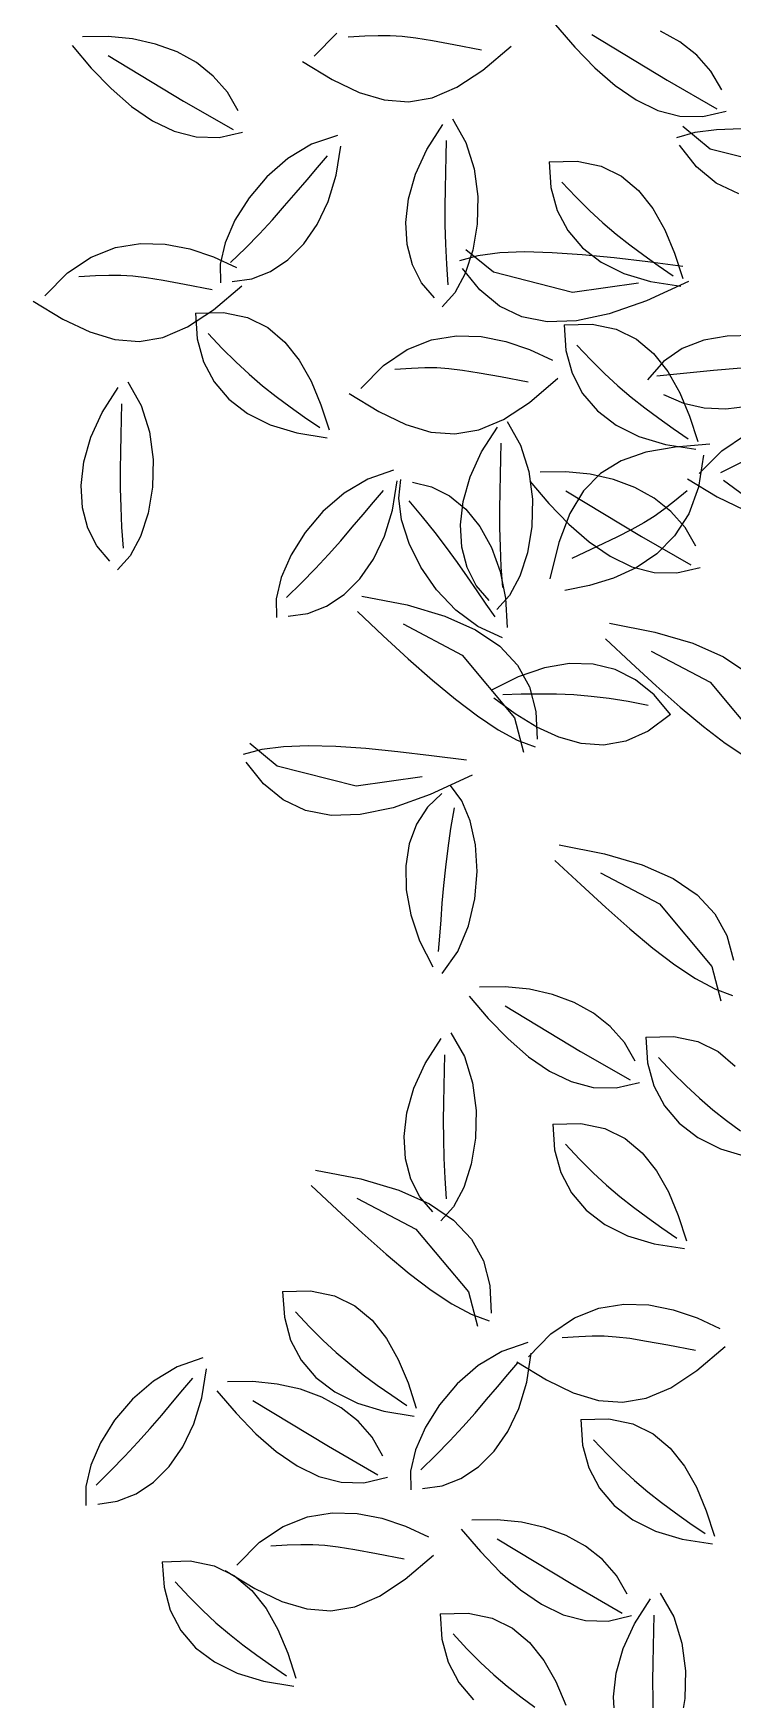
# Model space of a CAD drawing. Header units: millimetres. Extents: x 284148 to 331264, y 78716 to 101523.
# Drawn here: x 315717 to 315978, y 85193 to 85815 of the extents above; entities that cross this region are included whole.
import ezdxf

# ---------------------------------------------------------------- set-up
doc = ezdxf.new("R2010")
doc.units = ezdxf.units.MM

# ---------------------------------------------------------------- blocks, each defined once
blk = doc.blocks.new('A$C4D901EEA')
for p, q in [((27.92, 1196.86), (18.43, 1196.72)), ((37.06, 1195.95), (27.92, 1196.86)), ((45.7, 1194.01), (37.06, 1195.95)), ((104.98, 1189.46), (113.39, 1198.02)), ((117.62, 1196.65), (123.83, 1197.03)), ((123.83, 1197.03), (128.88, 1197.24)), ((128.88, 1197.24), (133.35, 1197.23)), ((133.35, 1197.23), (137.82, 1196.94)), ((137.82, 1196.94), (142.89, 1196.31)), ((142.89, 1196.31), (149.12, 1195.3)), ((149.12, 1195.3), (157.12, 1193.83)), ((195.17, 1201.21), (202.35, 1192.79)), ((208.67, 1197.54), (236.86, 1180.51)), ((241.62, 1194.84), (234.4, 1198.83)), ((14.48, 1193.42), (21.67, 1185)), ((27.98, 1189.75), (56.17, 1172.72)), ((53.71, 1191.04), (45.7, 1194.01)), ((60.94, 1187.05), (53.71, 1191.04)), ((157.12, 1193.83), (167.45, 1191.86)), ((167.93, 1184.24), (178.5, 1193.23)), ((202.35, 1192.79), (209.75, 1185.15)), ((247.93, 1189.84), (241.62, 1194.84)), ((253.18, 1183.84), (247.93, 1189.84)), ((21.67, 1185), (29.07, 1177.36)), ((67.25, 1182.05), (60.94, 1187.05)), ((100.64, 1187.51), (111.7, 1180.79)), ((158.22, 1177.85), (167.93, 1184.24)), ((209.75, 1185.15), (217.37, 1178.51)), ((257.23, 1176.85), (253.18, 1183.84)), ((29.07, 1177.36), (36.69, 1170.72)), ((72.5, 1176.05), (67.25, 1182.05)), ((111.7, 1180.79), (121.76, 1175.95)), ((149.05, 1173.95), (158.22, 1177.85)), ((217.37, 1178.51), (225.22, 1173.12)), ((236.86, 1180.51), (255.34, 1169.86)), ((36.69, 1170.72), (44.53, 1165.33)), ((56.17, 1172.72), (74.65, 1162.07)), ((76.55, 1169.06), (72.5, 1176.05)), ((121.76, 1175.95), (131.14, 1173.12)), ((131.14, 1173.12), (140.13, 1172.41)), ((140.13, 1172.41), (149.05, 1173.95)), ((225.22, 1173.12), (233.29, 1169.23)), ((44.53, 1165.33), (52.6, 1161.44)), ((156.62, 1166.06), (161.66, 1157.19)), ((233.29, 1169.23), (241.59, 1167.07)), ((241.59, 1167.07), (250.12, 1166.88)), ((250.12, 1166.88), (258.89, 1168.9)), ((52.6, 1161.44), (60.9, 1159.28)), ((60.9, 1159.28), (69.44, 1159.09)), ((69.44, 1159.09), (78.2, 1161.11)), ((113.61, 1159.85), (103.96, 1156.56)), ((147.06, 1154.66), (152.99, 1163.92)), ((247.19, 1160.91), (240.31, 1159.02)), ((252.94, 1154.76), (242.69, 1163.14)), ((255.32, 1161.98), (247.19, 1160.91)), ((264.59, 1162.33), (255.32, 1161.98)), ((103.96, 1156.56), (95.11, 1151.25)), ((106.15, 1147.91), (109.86, 1152.29)), ((113.21, 1144.98), (114.91, 1155.84)), ((142.81, 1145.36), (147.06, 1154.66)), ((154.14, 1146.16), (154.29, 1152.17)), ((154.29, 1152.17), (154.41, 1157.91)), ((161.66, 1157.19), (164.77, 1147.35)), ((247.84, 1148.12), (241.38, 1156.2)), ((282.53, 1147.22), (252.94, 1154.76)), ((95.11, 1151.25), (87.27, 1144.42)), ((102.28, 1143.31), (106.15, 1147.91)), ((154, 1139.86), (154.14, 1146.16)), ((164.77, 1147.35), (166.11, 1137.04)), ((192.71, 1150), (203.16, 1150.26)), ((192.71, 1150), (193.39, 1140.45)), ((203.16, 1150.26), (212.12, 1148.39)), ((212.12, 1148.39), (219.73, 1144.65)), ((255.18, 1142.07), (247.84, 1148.12)), ((87.27, 1144.42), (80.62, 1136.56)), ((98.21, 1138.5), (102.28, 1143.31)), ((110.23, 1135.2), (113.21, 1144.98)), ((140.19, 1136.2), (142.81, 1145.36)), ((153.92, 1133.28), (154, 1139.86)), ((193.39, 1140.45), (195.73, 1131.88)), ((197.52, 1142.45), (202.71, 1136.87)), ((219.73, 1144.65), (226.14, 1139.28)), ((226.14, 1139.28), (231.49, 1132.53)), ((263.55, 1138.09), (255.18, 1142.07)), ((80.62, 1136.56), (75.36, 1128.18)), ((89.33, 1128.39), (93.9, 1133.52)), ((93.9, 1133.52), (98.21, 1138.5)), ((106.12, 1126.6), (110.23, 1135.2)), ((139.15, 1127.37), (140.19, 1136.2)), ((153.94, 1126.41), (153.92, 1133.28)), ((166.11, 1137.04), (165.88, 1126.75)), ((202.71, 1136.87), (207.78, 1131.82)), ((75.36, 1128.18), (71.69, 1119.75)), ((84.46, 1123.13), (89.33, 1128.39)), ((139.65, 1119.06), (139.15, 1127.37)), ((195.73, 1131.88), (199.66, 1124.34)), ((207.78, 1131.82), (212.78, 1127.22)), ((212.78, 1127.22), (217.79, 1122.96)), ((231.49, 1132.53), (235.93, 1124.64)), ((79.25, 1117.77), (84.46, 1123.13)), ((101.04, 1119.31), (106.12, 1126.6)), ((154.1, 1119.24), (153.94, 1126.41)), ((165.88, 1126.75), (164.26, 1116.98)), ((199.66, 1124.34), (205.16, 1117.88)), ((217.79, 1122.96), (222.87, 1118.94)), ((235.93, 1124.64), (239.62, 1115.86)), ((12.76, 1108.49), (21.6, 1114.43)), ((21.6, 1114.43), (30.73, 1118.02)), ((30.73, 1118.02), (40.01, 1119.54)), ((40.01, 1119.54), (49.31, 1119.26)), ((49.31, 1119.26), (58.48, 1117.48)), ((58.48, 1117.48), (67.39, 1114.46)), ((67.39, 1114.46), (75.9, 1110.49)), ((71.69, 1119.75), (69.81, 1111.78)), ((73.66, 1112.34), (79.25, 1117.77)), ((95.16, 1113.42), (101.04, 1119.31)), ((141.64, 1111.46), (139.65, 1119.06)), ((154.45, 1111.77), (154.1, 1119.24)), ((166.15, 1114.91), (159.27, 1113.02)), ((164.26, 1116.98), (161.42, 1108.25)), ((171.9, 1108.76), (161.66, 1117.14)), ((174.28, 1115.98), (166.15, 1114.91)), ((183.55, 1116.32), (174.28, 1115.98)), ((193.84, 1116.06), (183.55, 1116.32)), ((205.02, 1115.28), (193.84, 1116.06)), ((216.97, 1114.1), (205.02, 1115.28)), ((205.16, 1117.88), (212.17, 1112.52)), ((222.87, 1118.94), (228.08, 1115.08)), ((228.08, 1115.08), (233.48, 1111.26)), ((239.62, 1115.86), (242.69, 1106.43)), ((4.35, 1099.93), (12.76, 1108.49)), ((69.81, 1111.78), (69.92, 1104.77)), ((81.62, 1106.3), (88.63, 1109.05)), ((88.63, 1109.05), (95.16, 1113.42)), ((145.07, 1104.76), (141.64, 1111.46)), ((155.03, 1104), (154.45, 1111.77)), ((161.42, 1108.25), (157.54, 1101.03)), ((166.8, 1102.12), (160.34, 1110.2)), ((201.49, 1101.22), (171.9, 1108.76)), ((212.17, 1112.52), (220.66, 1108.31)), ((229.57, 1112.62), (216.97, 1114.1)), ((220.66, 1108.31), (230.58, 1105.3)), ((242.69, 1110.94), (229.57, 1112.62)), ((233.48, 1111.26), (239.13, 1107.4)), ((16.99, 1107.12), (23.2, 1107.5)), ((23.2, 1107.5), (28.25, 1107.71)), ((28.25, 1107.71), (32.72, 1107.7)), ((32.72, 1107.7), (37.19, 1107.41)), ((37.19, 1107.41), (42.26, 1106.79)), ((42.26, 1106.79), (48.49, 1105.77)), ((48.49, 1105.77), (56.49, 1104.3)), ((56.49, 1104.3), (66.82, 1102.33)), ((67.3, 1094.71), (77.87, 1103.71)), ((74.29, 1105.3), (81.62, 1106.3)), ((149.89, 1099.14), (145.07, 1104.76)), ((174.14, 1096.07), (166.8, 1102.12)), ((226.15, 1104.71), (201.49, 1101.22)), ((244.82, 1105.3), (229.14, 1098.06)), ((230.58, 1105.3), (241.9, 1103.52)), ((0.01, 1097.98), (11.07, 1091.26)), ((157.54, 1101.03), (152.81, 1095.85)), ((182.51, 1092.09), (174.14, 1096.07)), ((229.14, 1098.06), (215.22, 1093.18)), ((11.07, 1091.26), (21.13, 1086.43)), ((57.59, 1088.32), (67.3, 1094.71)), ((60.58, 1093.41), (71.03, 1093.66)), ((60.58, 1093.41), (61.26, 1083.85)), ((71.03, 1093.66), (79.99, 1091.79)), ((79.99, 1091.79), (87.6, 1088.05)), ((192.05, 1090.25), (182.51, 1092.09)), ((202.91, 1090.59), (192.05, 1090.25)), ((215.22, 1093.18), (202.91, 1090.59)), ((21.13, 1086.43), (30.51, 1083.59)), ((30.51, 1083.59), (39.5, 1082.88)), ((39.5, 1082.88), (48.42, 1084.42)), ((48.42, 1084.42), (57.59, 1088.32)), ((61.26, 1083.85), (63.6, 1075.28)), ((65.39, 1085.85), (70.58, 1080.27)), ((87.6, 1088.05), (94.01, 1082.68)), ((139.65, 1079.87), (148.78, 1083.45)), ((148.78, 1083.45), (158.06, 1084.97)), ((158.06, 1084.97), (167.36, 1084.7)), ((167.36, 1084.7), (176.53, 1082.91)), ((198.3, 1089.12), (208.76, 1089.37)), ((198.3, 1089.12), (198.99, 1079.56)), ((208.76, 1089.37), (217.72, 1087.51)), ((217.72, 1087.51), (225.32, 1083.77)), ((225.32, 1083.77), (231.73, 1078.4)), ((250.47, 1083.32), (242.47, 1080.22)), ((259.29, 1084.89), (250.47, 1083.32)), ((268.81, 1085.12), (259.29, 1084.89)), ((70.58, 1080.27), (75.65, 1075.22)), ((94.01, 1082.68), (99.36, 1075.93)), ((130.81, 1073.93), (139.65, 1079.87)), ((176.53, 1082.91), (185.45, 1079.9)), ((185.45, 1079.9), (193.95, 1075.93)), ((198.99, 1079.56), (201.32, 1071)), ((203.12, 1081.56), (208.3, 1075.98)), ((231.73, 1078.4), (237.08, 1071.64)), ((242.47, 1080.22), (235.45, 1075.37)), ((63.6, 1075.28), (67.53, 1067.75)), ((75.65, 1075.22), (80.65, 1070.62)), ((99.36, 1075.93), (103.8, 1068.04)), ((122.4, 1065.36), (130.81, 1073.93)), ((135.04, 1072.55), (141.25, 1072.93)), ((141.25, 1072.93), (146.3, 1073.15)), ((146.3, 1073.15), (150.77, 1073.14)), ((150.77, 1073.14), (155.25, 1072.85)), ((155.25, 1072.85), (160.31, 1072.22)), ((160.31, 1072.22), (166.55, 1071.2)), ((166.55, 1071.2), (174.54, 1069.74)), ((201.32, 1071), (205.25, 1063.46)), ((208.3, 1075.98), (213.37, 1070.93)), ((213.37, 1070.93), (218.38, 1066.33)), ((235.45, 1075.37), (229.52, 1068.6)), ((254.18, 1072.09), (232.97, 1069.9)), ((237.08, 1071.64), (241.53, 1063.76)), ((287, 1074.79), (254.18, 1072.09)), ((25.74, 1056.38), (31.67, 1065.64)), ((35.3, 1067.78), (40.34, 1058.91)), ((67.53, 1067.75), (73.03, 1061.28)), ((80.65, 1070.62), (85.66, 1066.36)), ((85.66, 1066.36), (90.74, 1062.35)), ((103.8, 1068.04), (107.49, 1059.26)), ((174.54, 1069.74), (184.87, 1067.77)), ((185.35, 1060.14), (195.93, 1069.14)), ((218.38, 1066.33), (223.39, 1062.07)), ((32.97, 1053.89), (33.09, 1059.63)), ((40.34, 1058.91), (43.44, 1049.07)), ((73.03, 1061.28), (80.04, 1055.92)), ((90.74, 1062.35), (95.95, 1058.48)), ((95.95, 1058.48), (101.35, 1054.66)), ((107.49, 1059.26), (110.55, 1049.83)), ((118.06, 1063.42), (129.12, 1056.7)), ((175.64, 1053.75), (185.35, 1060.14)), ((205.25, 1063.46), (210.75, 1056.99)), ((223.39, 1062.07), (228.46, 1058.06)), ((235.52, 1063.13), (242.9, 1059.83)), ((241.53, 1063.76), (245.21, 1054.97)), ((242.9, 1059.83), (250.67, 1058.04)), ((258.71, 1057.68), (266.91, 1058.68)), ((21.49, 1047.08), (25.74, 1056.38)), ((32.82, 1047.88), (32.97, 1053.89)), ((80.04, 1055.92), (88.53, 1051.72)), ((101.35, 1054.66), (107, 1050.8)), ((129.12, 1056.7), (139.19, 1051.86)), ((166.47, 1049.85), (175.64, 1053.75)), ((177.05, 1053.02), (182.09, 1044.16)), ((210.75, 1056.99), (217.76, 1051.63)), ((228.46, 1058.06), (233.67, 1054.19)), ((233.67, 1054.19), (239.07, 1050.38)), ((245.21, 1054.97), (248.28, 1045.55)), ((250.67, 1058.04), (258.71, 1057.68)), ((18.87, 1037.92), (21.49, 1047.08)), ((32.68, 1041.58), (32.82, 1047.88)), ((43.44, 1049.07), (44.79, 1038.76)), ((88.53, 1051.72), (98.45, 1048.7)), ((98.45, 1048.7), (109.76, 1046.92)), ((139.19, 1051.86), (148.56, 1049.03)), ((148.56, 1049.03), (157.55, 1048.32)), ((157.55, 1048.32), (166.47, 1049.85)), ((167.49, 1041.63), (173.42, 1050.88)), ((217.76, 1051.63), (226.25, 1047.43)), ((226.25, 1047.43), (236.18, 1044.42)), ((239.07, 1050.38), (244.72, 1046.51)), ((257.24, 1042.09), (266.07, 1048.03)), ((32.6, 1035), (32.68, 1041.58)), ((163.23, 1032.32), (167.49, 1041.63)), ((174.72, 1039.14), (174.84, 1044.87)), ((182.09, 1044.16), (185.19, 1034.32)), ((228.88, 1041.49), (219.62, 1038.3)), ((239.87, 1043.46), (228.88, 1041.49)), ((236.18, 1044.42), (247.49, 1042.64)), ((252.77, 1044.49), (239.87, 1043.46)), ((250.39, 1040.37), (248.59, 1028.51)), ((248.83, 1033.52), (257.24, 1042.09)), ((17.83, 1029.09), (18.87, 1037.92)), ((32.62, 1028.12), (32.6, 1035)), ((44.79, 1038.76), (44.56, 1028.47)), ((134.58, 1034.8), (124.93, 1031.5)), ((174.56, 1033.12), (174.72, 1039.14)), ((185.19, 1034.32), (186.54, 1024)), ((198.94, 1034.17), (189.44, 1034.03)), ((208.07, 1033.27), (198.94, 1034.17)), ((211.92, 1033.61), (205.58, 1027.14)), ((219.62, 1038.3), (211.92, 1033.61)), ((267.03, 1038.95), (256.81, 1033.77)), ((18.33, 1020.78), (17.83, 1029.09)), ((32.78, 1020.96), (32.62, 1028.12)), ((44.56, 1028.47), (42.93, 1018.7)), ((124.93, 1031.5), (116.09, 1026.19)), ((127.13, 1022.85), (130.84, 1027.23)), ((134.19, 1019.92), (135.89, 1030.79)), ((136.54, 1024.32), (137.34, 1031.29)), ((141.64, 1030.33), (148.84, 1028.6)), ((148.84, 1028.6), (155.54, 1025.18)), ((160.61, 1023.16), (163.23, 1032.32)), ((174.43, 1026.83), (174.56, 1033.12)), ((185.49, 1030.73), (192.68, 1022.31)), ((216.72, 1031.32), (208.07, 1033.27)), ((224.72, 1028.35), (216.72, 1031.32)), ((231.95, 1024.36), (224.72, 1028.35)), ((244.48, 1031.58), (255.55, 1024.86)), ((248.59, 1028.51), (244.9, 1018.52)), ((265.88, 1025.1), (257.88, 1030.95)), ((116.09, 1026.19), (108.24, 1019.36)), ((123.25, 1018.25), (127.13, 1022.85)), ((137.63, 1016.2), (136.54, 1024.32)), ((140.32, 1023.39), (145.34, 1017.43)), ((155.54, 1025.18), (161.6, 1020.18)), ((159.58, 1014.33), (160.61, 1023.16)), ((174.35, 1020.24), (174.43, 1026.83)), ((186.54, 1024), (186.31, 1013.71)), ((192.68, 1022.31), (200.08, 1014.67)), ((199, 1027.06), (227.18, 1010.03)), ((205.58, 1027.14), (200.44, 1018.61)), ((238.26, 1019.37), (231.95, 1024.36)), ((239.54, 1023.2), (235.58, 1020.07)), ((244.36, 1027.14), (239.54, 1023.2)), ((255.55, 1024.86), (265.61, 1020.02)), ((20.32, 1013.18), (18.33, 1020.78)), ((33.13, 1013.49), (32.78, 1020.96)), ((42.93, 1018.7), (40.09, 1009.97)), ((108.24, 1019.36), (101.59, 1011.51)), ((119.18, 1013.45), (123.25, 1018.25)), ((131.2, 1010.14), (134.19, 1019.92)), ((140.44, 1007.46), (137.63, 1016.2)), ((145.34, 1017.43), (149.99, 1011.58)), ((161.6, 1020.18), (166.87, 1013.74)), ((174.36, 1013.37), (174.35, 1020.24)), ((200.44, 1018.61), (196.31, 1007.74)), ((228.15, 1015.07), (223.68, 1012.62)), ((231.95, 1017.46), (228.15, 1015.07)), ((235.58, 1020.07), (231.95, 1017.46)), ((243.51, 1013.36), (238.26, 1019.37)), ((244.9, 1018.52), (239.6, 1010.26)), ((23.75, 1006.48), (20.32, 1013.18)), ((33.71, 1005.72), (33.13, 1013.49)), ((40.09, 1009.97), (36.22, 1002.75)), ((101.59, 1011.51), (96.34, 1003.12)), ((114.88, 1008.46), (119.18, 1013.45)), ((127.09, 1001.55), (131.2, 1010.14)), ((149.99, 1011.58), (154.32, 1005.86)), ((160.08, 1006.03), (159.58, 1014.33)), ((166.87, 1013.74), (171.2, 1005.97)), ((174.53, 1006.2), (174.36, 1013.37)), ((186.31, 1013.71), (184.68, 1003.95)), ((200.08, 1014.67), (207.7, 1008.03)), ((218.03, 1009.79), (210.69, 1006.3)), ((223.68, 1012.62), (218.03, 1009.79)), ((227.18, 1010.03), (245.66, 999.39)), ((239.6, 1010.26), (232.97, 1003.6)), ((247.56, 1006.37), (243.51, 1013.36)), ((28.57, 1000.86), (23.75, 1006.48)), ((36.22, 1002.75), (31.49, 997.57)), ((96.34, 1003.12), (92.67, 994.69)), ((105.43, 998.07), (110.31, 1003.33)), ((110.31, 1003.33), (114.88, 1008.46)), ((144.84, 998.59), (140.44, 1007.46)), ((154.32, 1005.86), (158.36, 1000.3)), ((162.06, 998.43), (160.08, 1006.03)), ((171.2, 1005.97), (174.44, 997.01)), ((174.87, 998.73), (174.53, 1006.2)), ((184.68, 1003.95), (181.84, 995.21)), ((196.31, 1007.74), (193, 994.26)), ((210.69, 1006.3), (201.16, 1001.85)), ((207.7, 1008.03), (215.54, 1002.65)), ((215.54, 1002.65), (223.62, 998.75)), ((232.97, 1003.6), (225.27, 998.38)), ((100.22, 992.71), (105.43, 998.07)), ((122.02, 994.25), (127.09, 1001.55)), ((150.68, 990.11), (144.84, 998.59)), ((158.36, 1000.3), (162.15, 994.92)), ((165.49, 991.72), (162.06, 998.43)), ((174.44, 997.01), (176.44, 986.98)), ((175.45, 990.96), (174.87, 998.73)), ((225.27, 998.38), (216.79, 994.45)), ((223.62, 998.75), (231.92, 996.59)), ((231.92, 996.59), (240.45, 996.4)), ((240.45, 996.4), (249.21, 998.42)), ((92.67, 994.69), (90.79, 986.73)), ((94.64, 987.28), (100.22, 992.71)), ((116.14, 988.36), (122.02, 994.25)), ((157.81, 982.54), (150.68, 990.11)), ((162.15, 994.92), (165.73, 989.73)), ((170.32, 986.11), (165.49, 991.72)), ((181.84, 995.21), (177.97, 988)), ((207.8, 991.68), (198.57, 989.91)), ((216.79, 994.45), (207.8, 991.68)), ((90.79, 986.73), (90.89, 979.71)), ((102.6, 981.24), (109.61, 983.99)), ((109.61, 983.99), (116.14, 988.36)), ((122.7, 987.79), (139.64, 984.48)), ((139.64, 984.48), (153.79, 980.29)), ((165.73, 989.73), (169.13, 984.77)), ((169.13, 984.77), (172.39, 980.05)), ((177.97, 988), (173.24, 982.81)), ((176.44, 986.98), (177.06, 976.01)), ((95.26, 980.24), (102.6, 981.24)), ((121.12, 981.97), (130.78, 972.93)), ((153.79, 980.29), (165.28, 975.17)), ((166.09, 976.38), (157.81, 982.54)), ((215.33, 977.63), (232.27, 974.32)), ((130.78, 972.93), (140.12, 964.35)), ((138.18, 977.34), (160.21, 965.73)), ((165.28, 975.17), (174.28, 969.09)), ((175.36, 972.15), (166.09, 976.38)), ((213.75, 971.81), (223.41, 962.77)), ((232.27, 974.32), (246.42, 970.12)), ((160.21, 965.73), (179.79, 942.29)), ((174.28, 969.09), (180.94, 962.01)), ((230.81, 967.18), (252.84, 955.57)), ((246.42, 970.12), (257.91, 965.01)), ((257.91, 965.01), (266.91, 958.93)), ((140.12, 964.35), (149.12, 956.4)), ((180.94, 962.01), (185.39, 953.89)), ((191, 961), (181.19, 957.63)), ((200.34, 962.56), (191, 961)), ((209.17, 962.33), (200.34, 962.56)), ((217.41, 960.3), (209.17, 962.33)), ((225.01, 956.5), (217.41, 960.3)), ((223.41, 962.77), (232.75, 954.19)), ((149.12, 956.4), (157.73, 949.22)), ((181.19, 957.63), (170.98, 952.45)), ((185.39, 953.89), (187.8, 944.68)), ((231.92, 950.92), (225.01, 956.5)), ((232.75, 954.19), (241.75, 946.23)), ((252.84, 955.57), (272.42, 932.13)), ((157.73, 949.22), (165.91, 942.98)), ((180.05, 943.78), (172.04, 949.63)), ((182.34, 951.11), (175.49, 950.93)), ((188.95, 951.17), (182.34, 951.11)), ((195.43, 951.09), (188.95, 951.17)), ((201.9, 950.81), (195.43, 951.09)), ((208.45, 950.29), (201.9, 950.81)), ((215.21, 949.49), (208.45, 950.29)), ((222.27, 948.37), (215.21, 949.49)), ((229.74, 946.88), (222.27, 948.37)), ((238.07, 943.57), (231.92, 950.92)), ((165.91, 942.98), (173.63, 937.83)), ((179.79, 942.29), (183.18, 929.49)), ((188.18, 938.82), (180.05, 943.78)), ((187.8, 944.68), (188.31, 934.35)), ((238.07, 943.57), (229.74, 937.24)), ((241.75, 946.23), (250.35, 939.06)), ((173.63, 937.83), (180.84, 933.93)), ((180.84, 933.93), (187.52, 931.44)), ((196.4, 935.03), (188.18, 938.82)), ((204.69, 932.69), (196.4, 935.03)), ((229.74, 937.24), (221.39, 933.51)), ((250.35, 939.06), (258.54, 932.82)), ((85.34, 930.44), (78.47, 928.55)), ((91.09, 924.28), (80.85, 932.67)), ((93.47, 931.5), (85.34, 930.44)), ((102.75, 931.85), (93.47, 931.5)), ((113.03, 931.58), (102.75, 931.85)), ((124.21, 930.81), (113.03, 931.58)), ((136.16, 929.62), (124.21, 930.81)), ((148.76, 928.14), (136.16, 929.62)), ((161.88, 926.47), (148.76, 928.14)), ((213.03, 932.09), (204.69, 932.69)), ((221.39, 933.51), (213.03, 932.09)), ((258.54, 932.82), (266.26, 927.67)), ((86, 917.65), (79.53, 925.73)), ((120.69, 916.74), (91.09, 924.28)), ((93.34, 911.6), (86, 917.65)), ((145.34, 920.23), (120.69, 916.74)), ((164.01, 920.82), (148.34, 913.59)), ((160.06, 911.33), (155.87, 916.96)), ((101.71, 907.62), (93.34, 911.6)), ((148.34, 913.59), (134.42, 908.71)), ((152.64, 913.97), (147.28, 908.86)), ((163.2, 903.77), (160.06, 911.33)), ((111.25, 905.78), (101.71, 907.62)), ((122.1, 906.12), (111.25, 905.78)), ((134.42, 908.71), (122.1, 906.12)), ((147.28, 908.86), (143.2, 902.53)), ((157.27, 908.63), (155.92, 900.95)), ((165.16, 894.79), (163.2, 903.77)), ((143.2, 902.53), (140.47, 895.16)), ((155.92, 900.95), (154.83, 893.56)), ((140.47, 895.16), (139.15, 886.94)), ((154.83, 893.56), (153.96, 886.44)), ((165.81, 884.91), (165.16, 894.79)), ((196.47, 894.83), (213.41, 891.52)), ((213.41, 891.52), (227.55, 887.32)), ((139.15, 886.94), (139.31, 878.06)), ((153.96, 886.44), (153.26, 879.6)), ((165.02, 874.65), (165.81, 884.91)), ((194.89, 889.01), (204.54, 879.97)), ((211.94, 884.38), (233.97, 872.77)), ((227.55, 887.32), (239.05, 882.21)), ((139.31, 878.06), (141.01, 868.68)), ((153.26, 879.6), (152.69, 873.04)), ((204.54, 879.97), (213.89, 871.39)), ((239.05, 882.21), (248.05, 876.13)), ((152.69, 873.04), (152.21, 866.76)), ((162.66, 864.52), (165.02, 874.65)), ((233.97, 872.77), (253.55, 849.33)), ((248.05, 876.13), (254.7, 869.05)), ((141.01, 868.68), (144.32, 859)), ((152.21, 866.76), (151.76, 860.76)), ((213.89, 871.39), (222.88, 863.43)), ((254.7, 869.05), (259.16, 860.93)), ((151.76, 860.76), (151.31, 855.04)), ((158.6, 855.04), (162.66, 864.52)), ((222.88, 863.43), (231.49, 856.26)), ((259.16, 860.93), (261.57, 851.72)), ((144.32, 859), (149.3, 849.2)), ((152.71, 846.72), (158.6, 855.04)), ((231.49, 856.26), (239.67, 850.02)), ((239.67, 850.02), (247.39, 844.87)), ((253.55, 849.33), (256.94, 836.53)), ((176.25, 841.8), (166.76, 841.66)), ((185.39, 840.89), (176.25, 841.8)), ((194.03, 838.95), (185.39, 840.89)), ((247.39, 844.87), (254.61, 840.97)), ((254.61, 840.97), (261.29, 838.48)), ((162.81, 838.35), (169.99, 829.94)), ((176.31, 834.69), (204.5, 817.66)), ((202.04, 835.98), (194.03, 838.95)), ((209.27, 831.99), (202.04, 835.98)), ((169.99, 829.94), (177.4, 822.29)), ((215.58, 826.99), (209.27, 831.99)), ((146.45, 813.18), (152.38, 822.44)), ((156.02, 824.58), (161.06, 815.71)), ((177.4, 822.29), (185.02, 815.66)), ((220.83, 820.99), (215.58, 826.99)), ((228.83, 822.92), (239.28, 823.18)), ((228.83, 822.92), (229.51, 813.37)), ((239.28, 823.18), (248.24, 821.31)), ((153.68, 810.69), (153.8, 816.43)), ((161.06, 815.71), (164.16, 805.87)), ((185.02, 815.66), (192.86, 810.27)), ((204.5, 817.66), (222.98, 807.01)), ((224.88, 814), (220.83, 820.99)), ((248.24, 821.31), (255.85, 817.57)), ((255.85, 817.57), (262.26, 812.2)), ((142.2, 803.88), (146.45, 813.18)), ((153.53, 804.68), (153.68, 810.69)), ((192.86, 810.27), (200.93, 806.38)), ((229.51, 813.37), (231.85, 804.8)), ((233.64, 815.37), (238.83, 809.78)), ((238.83, 809.78), (243.9, 804.74)), ((139.58, 794.72), (142.2, 803.88)), ((153.4, 798.38), (153.53, 804.68)), ((164.16, 805.87), (165.51, 795.56)), ((200.93, 806.38), (209.23, 804.21)), ((209.23, 804.21), (217.77, 804.02)), ((217.77, 804.02), (226.53, 806.05)), ((231.85, 804.8), (235.78, 797.26)), ((243.9, 804.74), (248.9, 800.14)), ((153.31, 791.8), (153.4, 798.38)), ((235.78, 797.26), (241.28, 790.79)), ((248.9, 800.14), (253.91, 795.88)), ((138.54, 785.89), (139.58, 794.72)), ((153.33, 784.93), (153.31, 791.8)), ((165.51, 795.56), (165.28, 785.27)), ((194.07, 790.49), (204.53, 790.75)), ((204.53, 790.75), (213.49, 788.88)), ((241.28, 790.79), (248.29, 785.44)), ((253.91, 795.88), (258.99, 791.86)), ((258.99, 791.86), (264.2, 788)), ((139.04, 777.58), (138.54, 785.89)), ((153.49, 777.76), (153.33, 784.93)), ((165.28, 785.27), (163.65, 775.51)), ((194.07, 790.49), (194.76, 780.94)), ((213.49, 788.88), (221.1, 785.14)), ((221.1, 785.14), (227.5, 779.77)), ((248.29, 785.44), (256.78, 781.23)), ((194.76, 780.94), (197.09, 772.37)), ((198.89, 782.94), (204.08, 777.35)), ((227.5, 779.77), (232.86, 773.02)), ((256.78, 781.23), (266.7, 778.22)), ((105.46, 773.32), (122.4, 770)), ((141.03, 769.98), (139.04, 777.58)), ((153.84, 770.29), (153.49, 777.76)), ((163.65, 775.51), (160.81, 766.77)), ((197.09, 772.37), (201.03, 764.83)), ((204.08, 777.35), (209.14, 772.31)), ((209.14, 772.31), (214.15, 767.71)), ((232.86, 773.02), (237.3, 765.13)), ((103.88, 767.5), (113.54, 758.45)), ((122.4, 770), (136.55, 765.81)), ((136.55, 765.81), (148.05, 760.7)), ((144.46, 763.28), (141.03, 769.98)), ((154.42, 762.52), (153.84, 770.29)), ((160.81, 766.77), (156.94, 759.56)), ((214.15, 767.71), (219.16, 763.45)), ((120.94, 762.86), (142.97, 751.26)), ((149.29, 757.66), (144.46, 763.28)), ((148.05, 760.7), (157.05, 754.62)), ((156.94, 759.56), (152.21, 754.37)), ((201.03, 764.83), (206.52, 758.36)), ((219.16, 763.45), (224.24, 759.43)), ((237.3, 765.13), (240.98, 756.35)), ((113.54, 758.45), (122.88, 749.88)), ((157.05, 754.62), (163.7, 747.54)), ((206.52, 758.36), (213.54, 753.01)), ((224.24, 759.43), (229.44, 755.57)), ((229.44, 755.57), (234.84, 751.75)), ((240.98, 756.35), (244.05, 746.92)), ((122.88, 749.88), (131.88, 741.92)), ((142.97, 751.26), (162.55, 727.81)), ((163.7, 747.54), (168.16, 739.41)), ((213.54, 753.01), (222.03, 748.8)), ((222.03, 748.8), (231.95, 745.79)), ((234.84, 751.75), (240.5, 747.89)), ((131.88, 741.92), (140.49, 734.74)), ((231.95, 745.79), (243.26, 744.01)), ((140.49, 734.74), (148.67, 728.5)), ((168.16, 739.41), (170.56, 730.21)), ((148.67, 728.5), (156.39, 723.36)), ((170.56, 730.21), (171.07, 719.87)), ((93.13, 727.92), (103.59, 728.18)), ((93.13, 727.92), (93.82, 718.37)), ((103.59, 728.18), (112.55, 726.31)), ((112.55, 726.31), (120.16, 722.57)), ((120.16, 722.57), (126.56, 717.2)), ((156.39, 723.36), (163.61, 719.46)), ((162.55, 727.81), (165.94, 715.02)), ((211.35, 721.69), (220.63, 723.21)), ((220.63, 723.21), (229.93, 722.94)), ((229.93, 722.94), (239.1, 721.15)), ((93.82, 718.37), (96.15, 709.8)), ((97.95, 720.36), (103.14, 714.78)), ((126.56, 717.2), (131.92, 710.45)), ((163.61, 719.46), (170.28, 716.96)), ((193.38, 712.17), (202.22, 718.1)), ((202.22, 718.1), (211.35, 721.69)), ((239.1, 721.15), (248.01, 718.13)), ((248.01, 718.13), (256.52, 714.16)), ((96.15, 709.8), (100.09, 702.26)), ((103.14, 714.78), (108.2, 709.74)), ((108.2, 709.74), (113.21, 705.13)), ((131.92, 710.45), (136.36, 702.56)), ((184.97, 703.6), (193.38, 712.17)), ((197.61, 710.79), (203.82, 711.17)), ((203.82, 711.17), (208.87, 711.39)), ((208.87, 711.39), (213.34, 711.37)), ((213.34, 711.37), (217.81, 711.08)), ((217.81, 711.08), (222.88, 710.46)), ((222.88, 710.46), (229.11, 709.44)), ((113.21, 705.13), (118.22, 700.88)), ((175.11, 705.6), (166.26, 700.29)), ((184.76, 708.89), (175.11, 705.6)), ((184.37, 694.02), (186.06, 704.89)), ((229.11, 709.44), (237.1, 707.98)), ((237.1, 707.98), (247.44, 706.01)), ((247.92, 698.38), (258.49, 707.38)), ((53.73, 699.82), (44.89, 694.51)), ((63.38, 703.12), (53.73, 699.82)), ((62.99, 688.25), (64.68, 699.11)), ((100.09, 702.26), (105.58, 695.79)), ((118.22, 700.88), (123.3, 696.86)), ((136.36, 702.56), (140.04, 693.78)), ((166.26, 700.29), (158.42, 693.46)), ((177.3, 696.95), (181.02, 701.33)), ((180.63, 701.66), (191.69, 694.94)), ((238.2, 691.99), (247.92, 698.38)), ((44.89, 694.51), (37.04, 687.68)), ((52.05, 686.57), (55.92, 691.18)), ((55.92, 691.18), (59.64, 695.55)), ((82.01, 694.29), (72.51, 694.15)), ((91.15, 693.39), (82.01, 694.29)), ((99.79, 691.44), (91.15, 693.39)), ((107.79, 688.47), (99.79, 691.44)), ((105.58, 695.79), (112.6, 690.44)), ((123.3, 696.86), (128.5, 692.99)), ((128.5, 692.99), (133.9, 689.18)), ((140.04, 693.78), (143.11, 684.35)), ((158.42, 693.46), (151.77, 685.61)), ((169.36, 687.55), (173.43, 692.35)), ((173.43, 692.35), (177.3, 696.95)), ((181.38, 684.24), (184.37, 694.02)), ((191.69, 694.94), (201.75, 690.1)), ((229.04, 688.09), (238.2, 691.99)), ((37.04, 687.68), (30.39, 679.83)), ((47.98, 681.77), (52.05, 686.57)), ((60, 678.46), (62.99, 688.25)), ((68.56, 690.85), (75.75, 682.44)), ((82.07, 687.18), (110.26, 670.15)), ((115.02, 684.49), (107.79, 688.47)), ((112.6, 690.44), (121.09, 686.23)), ((121.09, 686.23), (131.01, 683.22)), ((133.9, 689.18), (139.56, 685.31)), ((151.77, 685.61), (146.51, 677.22)), ((165.05, 682.56), (169.36, 687.55)), ((201.75, 690.1), (211.12, 687.26)), ((211.12, 687.26), (220.12, 686.56)), ((220.12, 686.56), (229.04, 688.09)), ((30.39, 679.83), (25.13, 671.44)), ((43.68, 676.79), (47.98, 681.77)), ((75.75, 682.44), (83.15, 674.79)), ((121.33, 679.49), (115.02, 684.49)), ((126.58, 673.49), (121.33, 679.49)), ((131.01, 683.22), (142.32, 681.44)), ((160.48, 677.43), (165.05, 682.56)), ((177.27, 675.65), (181.38, 684.24)), ((204.55, 680.16), (215, 680.41)), ((204.55, 680.16), (205.24, 670.6)), ((215, 680.41), (223.96, 678.55)), ((39.11, 671.65), (43.68, 676.79)), ((55.89, 669.87), (60, 678.46)), ((83.15, 674.79), (90.77, 668.15)), ((130.63, 666.49), (126.58, 673.49)), ((146.51, 677.22), (142.85, 668.79)), ((155.61, 672.17), (160.48, 677.43)), ((172.19, 668.35), (177.27, 675.65)), ((209.36, 672.6), (214.55, 667.02)), ((223.96, 678.55), (231.57, 674.81)), ((231.57, 674.81), (237.98, 669.44)), ((25.13, 671.44), (21.47, 663.02)), ((29.02, 661.03), (34.23, 666.39)), ((34.23, 666.39), (39.11, 671.65)), ((50.82, 662.57), (55.89, 669.87)), ((90.77, 668.15), (98.62, 662.77)), ((110.26, 670.15), (128.73, 659.51)), ((142.85, 668.79), (140.97, 660.83)), ((144.81, 661.38), (150.4, 666.81)), ((150.4, 666.81), (155.61, 672.17)), ((166.31, 662.46), (172.19, 668.35)), ((205.24, 670.6), (207.57, 662.04)), ((214.55, 667.02), (219.62, 661.98)), ((237.98, 669.44), (243.33, 662.69)), ((21.47, 663.02), (19.59, 655.05)), ((23.43, 655.6), (29.02, 661.03)), ((44.93, 656.68), (50.82, 662.57)), ((98.62, 662.77), (106.69, 658.87)), ((140.97, 660.83), (141.07, 653.81)), ((159.79, 658.09), (166.31, 662.46)), ((207.57, 662.04), (211.5, 654.5)), ((219.62, 661.98), (224.62, 657.37)), ((243.33, 662.69), (247.78, 654.8)), ((19.59, 655.05), (19.69, 648.03)), ((38.41, 652.31), (44.93, 656.68)), ((106.69, 658.87), (114.99, 656.71)), ((114.99, 656.71), (123.52, 656.52)), ((123.52, 656.52), (132.29, 658.54)), ((145.44, 654.34), (152.77, 655.34)), ((152.77, 655.34), (159.79, 658.09)), ((211.5, 654.5), (217, 648.03)), ((224.62, 657.37), (229.64, 653.11)), ((247.78, 654.8), (251.46, 646.02)), ((24.06, 648.56), (31.39, 649.57)), ((31.39, 649.57), (38.41, 652.31)), ((217, 648.03), (224.01, 642.68)), ((229.64, 653.11), (234.71, 649.1)), ((234.71, 649.1), (239.92, 645.23)), ((93.3, 640.2), (102.43, 643.79)), ((102.43, 643.79), (111.71, 645.31)), ((111.71, 645.31), (121.01, 645.03)), ((121.01, 645.03), (130.18, 643.25)), ((130.18, 643.25), (139.09, 640.23)), ((173.28, 642.63), (163.79, 642.49)), ((182.42, 641.72), (173.28, 642.63)), ((191.06, 639.78), (182.42, 641.72)), ((224.01, 642.68), (232.5, 638.47)), ((239.92, 645.23), (245.32, 641.42)), ((245.32, 641.42), (250.97, 637.55)), ((251.46, 646.02), (254.53, 636.59)), ((84.46, 634.26), (93.3, 640.2)), ((139.09, 640.23), (147.6, 636.26)), ((159.84, 639.18), (167.03, 630.77)), ((173.34, 635.52), (201.53, 618.49)), ((199.07, 636.81), (191.06, 639.78)), ((206.3, 632.82), (199.07, 636.81)), ((232.5, 638.47), (242.42, 635.46)), ((242.42, 635.46), (253.74, 633.68)), ((76.05, 625.7), (84.46, 634.26)), ((88.69, 632.89), (94.9, 633.27)), ((94.9, 633.27), (99.95, 633.48)), ((99.95, 633.48), (104.42, 633.47)), ((104.42, 633.47), (108.89, 633.18)), ((108.89, 633.18), (113.96, 632.56)), ((113.96, 632.56), (120.19, 631.54)), ((120.19, 631.54), (128.18, 630.07)), ((128.18, 630.07), (138.52, 628.1)), ((139, 620.48), (149.57, 629.48)), ((167.03, 630.77), (174.43, 623.13)), ((212.61, 627.82), (206.3, 632.82)), ((48.17, 627.02), (58.63, 627.28)), ((48.17, 627.02), (48.86, 617.47)), ((58.63, 627.28), (67.59, 625.41)), ((67.59, 625.41), (75.2, 621.67)), ((71.71, 623.75), (82.77, 617.03)), ((174.43, 623.13), (182.05, 616.49)), ((217.86, 621.82), (212.61, 627.82)), ((48.86, 617.47), (51.19, 608.9)), ((52.99, 619.46), (58.18, 613.88)), ((75.2, 621.67), (81.61, 616.3)), ((82.77, 617.03), (92.83, 612.2)), ((129.29, 614.09), (139, 620.48)), ((182.05, 616.49), (189.89, 611.1)), ((201.53, 618.49), (220.01, 607.84)), ((221.91, 614.83), (217.86, 621.82)), ((58.18, 613.88), (63.24, 608.84)), ((81.61, 616.3), (86.96, 609.55)), ((92.83, 612.2), (102.21, 609.36)), ((111.2, 608.65), (120.12, 610.19)), ((120.12, 610.19), (129.29, 614.09)), ((189.89, 611.1), (197.96, 607.21)), ((224.66, 603.84), (230.59, 613.09)), ((234.23, 615.23), (239.27, 606.37)), ((51.19, 608.9), (55.13, 601.36)), ((63.24, 608.84), (68.25, 604.23)), ((68.25, 604.23), (73.26, 599.98)), ((86.96, 609.55), (91.4, 601.66)), ((102.21, 609.36), (111.2, 608.65)), ((152.02, 607.56), (162.47, 607.82)), ((152.02, 607.56), (152.7, 598.01)), ((162.47, 607.82), (171.43, 605.95)), ((171.43, 605.95), (179.04, 602.21)), ((197.96, 607.21), (206.26, 605.04)), ((206.26, 605.04), (214.8, 604.85)), ((214.8, 604.85), (223.56, 606.88)), ((231.89, 601.35), (232.01, 607.08)), ((239.27, 606.37), (242.37, 596.53)), ((55.13, 601.36), (60.62, 594.89)), ((73.26, 599.98), (78.34, 595.96)), ((91.4, 601.66), (95.08, 592.88)), ((152.7, 598.01), (155.03, 589.44)), ((156.83, 600.01), (162.02, 594.43)), ((179.04, 602.21), (185.45, 596.84)), ((220.41, 594.53), (224.66, 603.84)), ((231.74, 595.33), (231.89, 601.35)), ((60.62, 594.89), (67.64, 589.54)), ((78.34, 595.96), (83.54, 592.09)), ((83.54, 592.09), (88.94, 588.28)), ((95.08, 592.88), (98.15, 583.45)), ((162.02, 594.43), (167.09, 589.38)), ((185.45, 596.84), (190.8, 590.09)), ((217.79, 585.37), (220.41, 594.53)), ((231.6, 589.04), (231.74, 595.33)), ((242.37, 596.53), (243.72, 586.21)), ((67.64, 589.54), (76.13, 585.33)), ((76.13, 585.33), (86.05, 582.32)), ((88.94, 588.28), (94.6, 584.41)), ((155.03, 589.44), (158.97, 581.9)), ((167.09, 589.38), (172.09, 584.78)), ((190.8, 590.09), (195.24, 582.2)), ((216.75, 576.54), (217.79, 585.37)), ((231.52, 582.45), (231.6, 589.04)), ((243.72, 586.21), (243.49, 575.92)), ((86.05, 582.32), (97.36, 580.54)), ((158.97, 581.9), (164.47, 575.44)), ((172.09, 584.78), (177.1, 580.52)), ((177.1, 580.52), (182.18, 576.5)), ((195.24, 582.2), (198.93, 573.42)), ((231.54, 575.58), (231.52, 582.45)), ((182.18, 576.5), (187.39, 572.64)), ((217.25, 568.24), (216.75, 576.54)), ((231.7, 568.41), (231.54, 575.58)), ((243.49, 575.92), (241.86, 566.16))]:
    blk.add_line(p, q)

msp = doc.modelspace()

# ---------------------------------------------------------------- block references
msp.add_blockref('A$C4D901EEA', (315716.88, 84617.09))

doc.saveas('drawing.dxf')
